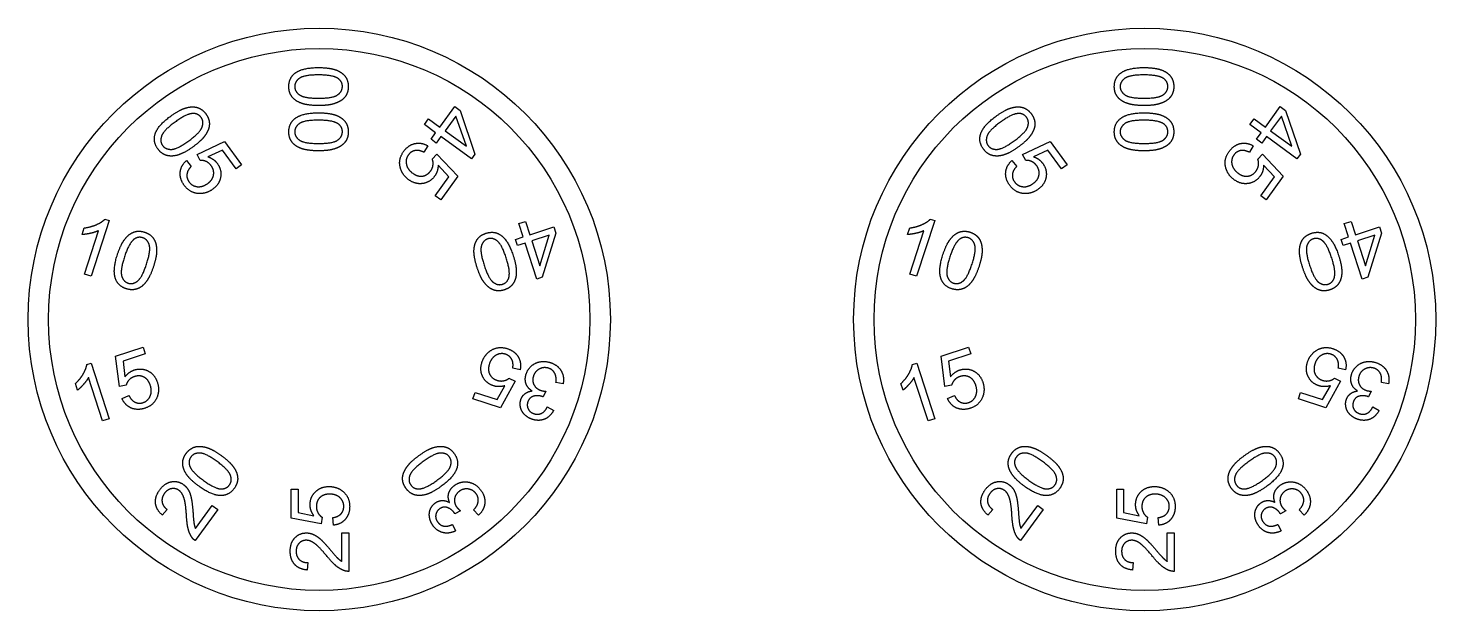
# Model space of a CAD drawing. Header units: millimetres. Extents: x -10 to 40.4, y -40.8 to 10.
# Drawn here: x -10 to 38.36, y -10 to 10 of the extents above; entities that cross this region are included whole.
import ezdxf

# ---------------------------------------------------------------- set-up
doc = ezdxf.new("R2010")
doc.units = ezdxf.units.MM
doc.header["$MEASUREMENT"] = 0

msp = doc.modelspace()

# ---------------------------------------------------------------- linework, layer by layer
for p, q in [((4.142, 6.607), (4.652, 7.309)), ((4.652, 7.309), (4.835, 7.177)), ((32.5, 6.607), (33.01, 7.309)), ((33.01, 7.309), (33.192, 7.177)), ((3.611, 6.69), (3.755, 6.889)), ((3.755, 6.889), (4.142, 6.607)), ((4.693, 6.981), (4.325, 6.475)), ((5.054, 5.945), (4.693, 6.981)), ((4.835, 7.177), (5.347, 5.677)), ((31.968, 6.69), (32.113, 6.889)), ((32.113, 6.889), (32.5, 6.607)), ((33.05, 6.981), (32.682, 6.475)), ((33.412, 5.945), (33.05, 6.981)), ((33.192, 7.177), (33.704, 5.677)), ((3.998, 6.409), (3.611, 6.69)), ((3.839, 6.19), (3.998, 6.409)), ((4.325, 6.475), (5.054, 5.945)), ((32.356, 6.409), (31.968, 6.69)), ((32.197, 6.19), (32.356, 6.409)), ((32.682, 6.475), (33.412, 5.945)), ((-4.197, 5.665), (-3.252, 6.112)), ((-3.327, 5.815), (-3.825, 5.587)), ((-2.858, 5.17), (-3.327, 5.815)), ((-3.252, 6.112), (-2.668, 5.308)), ((3.728, 5.96), (3.594, 5.739)), ((4.021, 6.058), (3.839, 6.19)), ((4.18, 6.276), (4.021, 6.058)), ((5.229, 5.514), (4.18, 6.276)), ((24.16, 5.665), (25.105, 6.112)), ((25.031, 5.815), (24.533, 5.587)), ((25.5, 5.17), (25.031, 5.815)), ((25.105, 6.112), (25.69, 5.308)), ((32.086, 5.96), (31.952, 5.739)), ((32.379, 6.058), (32.197, 6.19)), ((32.538, 6.276), (32.379, 6.058)), ((33.586, 5.514), (32.538, 6.276)), ((-4.564, 5.453), (-4.395, 5.257)), ((-4.086, 5.461), (-4.197, 5.665)), ((3.884, 5.508), (4.044, 5.677)), ((4.044, 5.677), (4.761, 4.917)), ((5.347, 5.677), (5.229, 5.514)), ((23.794, 5.453), (23.963, 5.257)), ((24.271, 5.461), (24.16, 5.665)), ((32.241, 5.508), (32.401, 5.677)), ((32.401, 5.677), (33.118, 4.917)), ((33.704, 5.677), (33.586, 5.514)), ((-2.668, 5.308), (-2.858, 5.17)), ((3.986, 4.25), (4.456, 4.896)), ((4.456, 4.896), (4.084, 5.299)), ((4.761, 4.917), (4.176, 4.112)), ((25.69, 5.308), (25.5, 5.17)), ((32.344, 4.25), (32.813, 4.896)), ((32.813, 4.896), (32.441, 5.299)), ((33.118, 4.917), (32.534, 4.112)), ((4.176, 4.112), (3.986, 4.25)), ((32.534, 4.112), (32.344, 4.25)), ((-7.216, 3.393), (-7.836, 1.483)), ((-7.366, 3.442), (-7.216, 3.393)), ((21.142, 3.393), (20.521, 1.483)), ((20.991, 3.442), (21.142, 3.393)), ((-8.145, 2.917), (-8.072, 3.143)), ((-8.07, 1.559), (-7.586, 3.047)), ((6.853, 3.29), (7.087, 3.366)), ((7.001, 2.835), (6.853, 3.29)), ((7.087, 3.366), (7.235, 2.91)), ((7.235, 2.91), (8.06, 3.179)), ((8.13, 2.964), (7.662, 1.45)), ((8.06, 3.179), (8.13, 2.964)), ((20.212, 2.917), (20.286, 3.143)), ((20.287, 1.559), (20.771, 3.047)), ((35.211, 3.29), (35.444, 3.366)), ((35.359, 2.835), (35.211, 3.29)), ((35.444, 3.366), (35.592, 2.91)), ((35.592, 2.91), (36.418, 3.179)), ((36.487, 2.964), (36.02, 1.45)), ((36.418, 3.179), (36.487, 2.964)), ((6.745, 2.751), (7.001, 2.835)), ((6.814, 2.537), (6.745, 2.751)), ((7.071, 2.62), (6.814, 2.537)), ((7.471, 1.388), (7.071, 2.62)), ((7.9, 2.89), (7.305, 2.696)), ((7.305, 2.696), (7.583, 1.839)), ((7.583, 1.839), (7.9, 2.89)), ((35.102, 2.751), (35.359, 2.835)), ((35.172, 2.537), (35.102, 2.751)), ((35.428, 2.62), (35.172, 2.537)), ((35.829, 1.388), (35.428, 2.62)), ((36.258, 2.89), (35.662, 2.696)), ((35.662, 2.696), (35.941, 1.839)), ((35.941, 1.839), (36.258, 2.89)), ((-7.836, 1.483), (-8.07, 1.559)), ((20.521, 1.483), (20.287, 1.559)), ((7.662, 1.45), (7.471, 1.388)), ((36.02, 1.45), (35.829, 1.388)), ((-6.997, -1.262), (-6.051, -0.955)), ((-6.051, -0.955), (-5.979, -1.178)), ((21.36, -1.262), (22.306, -0.955)), ((22.306, -0.955), (22.379, -1.178)), ((-6.864, -2.299), (-6.997, -1.262)), ((-5.979, -1.178), (-6.738, -1.425)), ((-6.738, -1.425), (-6.674, -1.969)), ((21.493, -2.299), (21.36, -1.262)), ((22.379, -1.178), (21.62, -1.425)), ((21.62, -1.425), (21.683, -1.969)), ((-7.983, -1.545), (-7.832, -1.496)), ((-7.832, -1.496), (-7.212, -3.406)), ((6.899, -1.729), (6.647, -1.67)), ((20.375, -1.545), (20.525, -1.496)), ((20.525, -1.496), (21.146, -3.406)), ((35.256, -1.729), (35.004, -1.67)), ((-8.304, -2.427), (-8.378, -2.202)), ((-7.445, -3.482), (-7.929, -1.994)), ((-6.635, -2.257), (-6.864, -2.299)), ((6.111, -2.75), (6.379, -2.272)), ((6.727, -2.117), (6.225, -3.034)), ((6.517, -2.017), (6.727, -2.117)), ((8.374, -2.213), (8.13, -2.168)), ((20.053, -2.427), (19.98, -2.202)), ((20.912, -3.482), (20.429, -1.994)), ((21.722, -2.257), (21.493, -2.299)), ((34.468, -2.75), (34.737, -2.272)), ((35.084, -2.117), (34.583, -3.034)), ((34.874, -2.017), (35.084, -2.117)), ((36.731, -2.213), (36.488, -2.168)), ((-6.775, -2.714), (-6.537, -2.613)), ((5.279, -2.726), (5.352, -2.503)), ((6.225, -3.034), (5.279, -2.726)), ((5.352, -2.503), (6.111, -2.75)), ((7.784, -2.462), (7.691, -2.658)), ((21.582, -2.714), (21.821, -2.613)), ((33.637, -2.726), (33.709, -2.503)), ((34.583, -3.034), (33.637, -2.726)), ((33.709, -2.503), (34.468, -2.75)), ((36.141, -2.462), (36.049, -2.658)), ((7.833, -3.003), (8.053, -3.12)), ((36.191, -3.003), (36.411, -3.12)), ((-7.212, -3.406), (-7.445, -3.482)), ((21.146, -3.406), (20.912, -3.482)), ((-0.962, -6.823), (-0.962, -5.828)), ((-0.962, -5.828), (-0.727, -5.828)), ((-0.727, -5.828), (-0.727, -6.626)), ((27.396, -6.823), (27.396, -5.828)), ((27.396, -5.828), (27.631, -5.828)), ((27.631, -5.828), (27.631, -6.626)), ((-5.224, -6.522), (-5.393, -6.711)), ((-3.486, -6.519), (-4.263, -7.588)), ((-4.254, -7.174), (-3.677, -6.38)), ((-3.677, -6.38), (-3.486, -6.519)), ((-0.727, -6.626), (-0.189, -6.734)), ((4.85, -6.567), (4.66, -6.671)), ((5.474, -6.712), (5.303, -6.533)), ((23.134, -6.522), (22.965, -6.711)), ((24.871, -6.519), (24.094, -7.588)), ((24.104, -7.174), (24.68, -6.38)), ((24.68, -6.38), (24.871, -6.519)), ((27.631, -6.626), (28.168, -6.734)), ((33.208, -6.567), (33.018, -6.671)), ((33.831, -6.712), (33.661, -6.533)), ((0.066, -7.016), (-0.962, -6.823)), ((0.096, -6.786), (0.066, -7.016)), ((0.487, -7.06), (0.465, -6.802)), ((4.572, -7.033), (4.681, -7.258)), ((28.423, -7.016), (27.396, -6.823)), ((28.453, -6.786), (28.423, -7.016)), ((28.845, -7.06), (28.823, -6.802)), ((32.93, -7.033), (33.039, -7.258)), ((0.775, -7.323), (1.011, -7.323)), ((0.775, -8.304), (0.775, -7.323)), ((1.011, -7.323), (1.011, -8.645)), ((29.133, -7.323), (29.369, -7.323)), ((29.133, -8.304), (29.133, -7.323)), ((29.369, -7.323), (29.369, -8.645)), ((-0.393, -8.346), (-0.419, -8.599)), ((27.965, -8.346), (27.939, -8.599))]:
    msp.add_line(p, q)
for centre, radius in [((0, 0), 10), ((28.357, 0), 10), ((0, 0), 9.299), ((28.357, 0), 9.299)]:
    msp.add_circle(centre, radius)
for points in [[(-1.045, 7.996), (-1.045, 8.285), (-0.838, 8.45)], [(-0.68, 8.28), (-0.843, 8.165), (-0.843, 7.996)], [(-0.838, 8.45), (-0.588, 8.648), (-0.025, 8.648)], [(-0.025, 8.396), (-0.517, 8.396), (-0.68, 8.28)], [(-0.025, 8.648), (0.33, 8.648), (0.546, 8.575)], [(0.651, 8.269), (0.468, 8.396), (-0.025, 8.396)], [(0.546, 8.575), (0.762, 8.502), (0.88, 8.358)], [(0.794, 7.999), (0.794, 8.168), (0.651, 8.269)], [(0.88, 8.358), (0.997, 8.214), (0.997, 7.996)], [(27.312, 7.996), (27.312, 8.285), (27.52, 8.45)], [(27.677, 8.28), (27.514, 8.165), (27.514, 7.996)], [(27.52, 8.45), (27.769, 8.648), (28.333, 8.648)], [(28.333, 8.396), (27.84, 8.396), (27.677, 8.28)], [(28.333, 8.648), (28.687, 8.648), (28.904, 8.575)], [(29.008, 8.269), (28.825, 8.396), (28.333, 8.396)], [(28.904, 8.575), (29.12, 8.502), (29.237, 8.358)], [(29.151, 7.999), (29.151, 8.168), (29.008, 8.269)], [(29.237, 8.358), (29.355, 8.214), (29.355, 7.996)], [(-0.927, 7.632), (-1.045, 7.776), (-1.045, 7.996)], [(-0.843, 7.996), (-0.843, 7.827), (-0.68, 7.711)], [(0.631, 7.711), (0.794, 7.827), (0.794, 7.999)], [(0.997, 7.996), (0.997, 7.835), (0.932, 7.713)], [(27.43, 7.632), (27.312, 7.776), (27.312, 7.996)], [(27.514, 7.996), (27.514, 7.827), (27.678, 7.711)], [(28.989, 7.711), (29.151, 7.827), (29.151, 7.999)], [(29.355, 7.996), (29.355, 7.835), (29.29, 7.713)], [(-5.103, 6.982), (-4.816, 7.19), (-4.598, 7.258)], [(-4.598, 7.258), (-4.381, 7.326), (-4.201, 7.279)], [(-4.201, 7.279), (-4.021, 7.231), (-3.893, 7.055)], [(-0.593, 7.416), (-0.809, 7.488), (-0.927, 7.632)], [(-0.68, 7.711), (-0.516, 7.596), (-0.025, 7.596)], [(-0.025, 7.344), (-0.377, 7.344), (-0.593, 7.416)], [(-0.025, 7.596), (0.469, 7.596), (0.631, 7.711)], [(0.448, 7.389), (0.273, 7.344), (-0.025, 7.344)], [(0.745, 7.513), (0.623, 7.434), (0.448, 7.389)], [(0.932, 7.713), (0.867, 7.592), (0.745, 7.513)], [(23.254, 6.982), (23.541, 7.19), (23.759, 7.258)], [(23.759, 7.258), (23.977, 7.326), (24.156, 7.279)], [(24.156, 7.279), (24.336, 7.231), (24.464, 7.055)], [(27.764, 7.416), (27.548, 7.488), (27.43, 7.632)], [(27.678, 7.711), (27.842, 7.596), (28.333, 7.596)], [(28.333, 7.344), (27.981, 7.344), (27.764, 7.416)], [(28.333, 7.596), (28.827, 7.596), (28.989, 7.711)], [(28.805, 7.389), (28.63, 7.344), (28.333, 7.344)], [(29.103, 7.513), (28.981, 7.434), (28.805, 7.389)], [(29.29, 7.713), (29.225, 7.592), (29.103, 7.513)], [(-5.645, 6.344), (-5.559, 6.651), (-5.103, 6.982)], [(-4.955, 6.778), (-5.353, 6.488), (-5.417, 6.299)], [(-4.334, 7.072), (-4.556, 7.067), (-4.955, 6.778)], [(-4.059, 6.938), (-4.159, 7.074), (-4.334, 7.072)], [(-4.022, 6.61), (-3.958, 6.798), (-4.059, 6.938)], [(-3.893, 7.055), (-3.799, 6.925), (-3.78, 6.788)], [(-3.78, 6.788), (-3.761, 6.652), (-3.813, 6.516)], [(-1.045, 6.442), (-1.045, 6.731), (-0.838, 6.896)], [(-0.838, 6.896), (-0.588, 7.094), (-0.025, 7.094)], [(-0.025, 6.842), (-0.517, 6.842), (-0.68, 6.726)], [(-0.025, 7.094), (0.33, 7.094), (0.546, 7.021)], [(0.651, 6.715), (0.468, 6.842), (-0.025, 6.842)], [(0.546, 7.021), (0.762, 6.948), (0.88, 6.804)], [(0.88, 6.804), (0.997, 6.66), (0.997, 6.442)], [(22.713, 6.344), (22.798, 6.651), (23.254, 6.982)], [(23.403, 6.778), (23.004, 6.488), (22.94, 6.299)], [(24.024, 7.072), (23.801, 7.067), (23.403, 6.778)], [(24.298, 6.938), (24.199, 7.074), (24.024, 7.072)], [(24.336, 6.61), (24.399, 6.798), (24.298, 6.938)], [(24.464, 7.055), (24.559, 6.925), (24.578, 6.788)], [(24.578, 6.788), (24.597, 6.652), (24.545, 6.516)], [(27.312, 6.442), (27.312, 6.731), (27.52, 6.896)], [(27.52, 6.896), (27.769, 7.094), (28.333, 7.094)], [(28.333, 6.842), (27.84, 6.842), (27.677, 6.726)], [(28.333, 7.094), (28.687, 7.094), (28.904, 7.021)], [(29.008, 6.715), (28.825, 6.842), (28.333, 6.842)], [(28.904, 7.021), (29.12, 6.948), (29.237, 6.804)], [(29.237, 6.804), (29.355, 6.66), (29.355, 6.442)], [(-5.545, 5.854), (-5.715, 6.088), (-5.645, 6.344)], [(-5.417, 6.299), (-5.481, 6.11), (-5.382, 5.973)], [(-4.485, 6.131), (-4.085, 6.421), (-4.022, 6.61)], [(-3.813, 6.516), (-3.865, 6.38), (-3.981, 6.241)], [(-0.927, 6.078), (-1.045, 6.222), (-1.045, 6.442)], [(-0.68, 6.726), (-0.843, 6.611), (-0.843, 6.442)], [(-0.843, 6.442), (-0.843, 6.273), (-0.68, 6.157)], [(0.631, 6.157), (0.794, 6.273), (0.794, 6.445)], [(0.794, 6.445), (0.794, 6.614), (0.651, 6.715)], [(0.997, 6.442), (0.997, 6.281), (0.932, 6.159)], [(22.812, 5.854), (22.642, 6.088), (22.713, 6.344)], [(22.94, 6.299), (22.876, 6.11), (22.975, 5.973)], [(23.873, 6.131), (24.272, 6.421), (24.336, 6.61)], [(24.545, 6.516), (24.492, 6.38), (24.377, 6.241)], [(27.43, 6.078), (27.312, 6.222), (27.312, 6.442)], [(27.677, 6.726), (27.514, 6.611), (27.514, 6.442)], [(27.514, 6.442), (27.514, 6.273), (27.678, 6.157)], [(28.989, 6.157), (29.151, 6.273), (29.151, 6.445)], [(29.151, 6.445), (29.151, 6.614), (29.008, 6.715)], [(29.355, 6.442), (29.355, 6.281), (29.29, 6.159)], [(-5.236, 5.63), (-5.416, 5.677), (-5.545, 5.854)], [(-5.382, 5.973), (-5.283, 5.836), (-5.082, 5.839)], [(-5.082, 5.839), (-4.882, 5.842), (-4.485, 6.131)], [(-4.337, 5.927), (-4.621, 5.72), (-4.839, 5.651)], [(-3.981, 6.241), (-4.096, 6.101), (-4.337, 5.927)], [(-0.593, 5.862), (-0.809, 5.934), (-0.927, 6.078)], [(-0.68, 6.157), (-0.516, 6.042), (-0.025, 6.042)], [(-0.025, 5.79), (-0.377, 5.79), (-0.593, 5.862)], [(-0.025, 6.042), (0.469, 6.042), (0.631, 6.157)], [(0.448, 5.835), (0.273, 5.79), (-0.025, 5.79)], [(0.745, 5.959), (0.623, 5.88), (0.448, 5.835)], [(0.932, 6.159), (0.867, 6.038), (0.745, 5.959)], [(2.899, 5.769), (3.06, 5.989), (3.285, 6.039)], [(3.285, 6.039), (3.51, 6.089), (3.728, 5.96)], [(3.594, 5.739), (3.425, 5.827), (3.287, 5.798)], [(23.121, 5.63), (22.941, 5.677), (22.812, 5.854)], [(22.975, 5.973), (23.075, 5.836), (23.275, 5.839)], [(23.275, 5.839), (23.475, 5.842), (23.873, 6.131)], [(24.021, 5.927), (23.736, 5.72), (23.519, 5.651)], [(24.377, 6.241), (24.262, 6.101), (24.021, 5.927)], [(27.764, 5.862), (27.548, 5.934), (27.43, 6.078)], [(27.678, 6.157), (27.842, 6.042), (28.333, 6.042)], [(28.333, 5.79), (27.981, 5.79), (27.764, 5.862)], [(28.333, 6.042), (28.827, 6.042), (28.989, 6.157)], [(28.805, 5.835), (28.63, 5.79), (28.333, 5.79)], [(29.103, 5.959), (28.981, 5.88), (28.805, 5.835)], [(29.29, 6.159), (29.225, 6.038), (29.103, 5.959)], [(31.257, 5.769), (31.417, 5.989), (31.642, 6.039)], [(31.642, 6.039), (31.867, 6.089), (32.086, 5.96)], [(31.952, 5.739), (31.783, 5.827), (31.645, 5.798)], [(-4.839, 5.651), (-5.056, 5.583), (-5.236, 5.63)], [(-4.776, 5.055), (-4.754, 5.285), (-4.564, 5.453)], [(-3.885, 5.422), (-3.984, 5.467), (-4.086, 5.461)], [(-3.715, 5.28), (-3.785, 5.376), (-3.885, 5.422)], [(-3.825, 5.587), (-3.617, 5.515), (-3.501, 5.355)], [(-3.501, 5.355), (-3.347, 5.143), (-3.388, 4.891)], [(2.787, 5.201), (2.703, 5.499), (2.899, 5.769)], [(3.062, 5.65), (2.958, 5.506), (2.994, 5.328)], [(2.994, 5.328), (3.03, 5.151), (3.209, 5.021)], [(3.287, 5.798), (3.149, 5.769), (3.062, 5.65)], [(3.909, 5.305), (3.921, 5.414), (3.884, 5.508)], [(23.519, 5.651), (23.301, 5.583), (23.121, 5.63)], [(23.582, 5.055), (23.604, 5.285), (23.794, 5.453)], [(24.473, 5.422), (24.373, 5.467), (24.271, 5.461)], [(24.642, 5.28), (24.573, 5.376), (24.473, 5.422)], [(24.533, 5.587), (24.74, 5.515), (24.856, 5.355)], [(24.856, 5.355), (25.01, 5.143), (24.969, 4.891)], [(31.144, 5.201), (31.061, 5.499), (31.257, 5.769)], [(31.42, 5.65), (31.316, 5.506), (31.352, 5.328)], [(31.352, 5.328), (31.388, 5.151), (31.566, 5.021)], [(31.645, 5.798), (31.507, 5.769), (31.42, 5.65)], [(32.266, 5.305), (32.279, 5.414), (32.241, 5.508)], [(-4.638, 4.605), (-4.798, 4.826), (-4.776, 5.055)], [(-4.546, 4.983), (-4.561, 4.843), (-4.474, 4.724)], [(-4.395, 5.257), (-4.53, 5.123), (-4.546, 4.983)], [(-3.831, 4.669), (-3.661, 4.792), (-3.632, 4.959)], [(-3.632, 4.959), (-3.603, 5.126), (-3.715, 5.28)], [(-3.388, 4.891), (-3.429, 4.638), (-3.66, 4.471)], [(3.074, 4.797), (2.854, 4.957), (2.787, 5.201)], [(3.209, 5.021), (3.379, 4.897), (3.547, 4.921)], [(3.547, 4.921), (3.714, 4.945), (3.826, 5.1)], [(3.963, 4.919), (3.809, 4.708), (3.557, 4.668)], [(3.826, 5.1), (3.896, 5.196), (3.909, 5.305)], [(4.084, 5.299), (4.08, 5.079), (3.963, 4.919)], [(23.72, 4.605), (23.559, 4.826), (23.582, 5.055)], [(23.812, 4.983), (23.797, 4.843), (23.883, 4.724)], [(23.963, 5.257), (23.827, 5.123), (23.812, 4.983)], [(24.527, 4.669), (24.697, 4.792), (24.726, 4.959)], [(24.726, 4.959), (24.755, 5.126), (24.642, 5.28)], [(24.969, 4.891), (24.928, 4.638), (24.698, 4.471)], [(31.431, 4.797), (31.211, 4.957), (31.144, 5.201)], [(31.566, 5.021), (31.736, 4.897), (31.904, 4.921)], [(31.904, 4.921), (32.072, 4.945), (32.184, 5.1)], [(32.321, 4.919), (32.167, 4.708), (31.914, 4.668)], [(32.184, 5.1), (32.254, 5.196), (32.266, 5.305)], [(32.441, 5.299), (32.437, 5.079), (32.321, 4.919)], [(-4.132, 4.323), (-4.442, 4.336), (-4.638, 4.605)], [(-4.474, 4.724), (-4.37, 4.58), (-4.19, 4.559)], [(-4.19, 4.559), (-4.009, 4.539), (-3.831, 4.669)], [(-3.66, 4.471), (-3.879, 4.311), (-4.132, 4.323)], [(3.557, 4.668), (3.304, 4.629), (3.074, 4.797)], [(24.225, 4.323), (23.915, 4.336), (23.72, 4.605)], [(23.883, 4.724), (23.987, 4.58), (24.168, 4.559)], [(24.168, 4.559), (24.348, 4.539), (24.527, 4.669)], [(24.698, 4.471), (24.478, 4.311), (24.225, 4.323)], [(31.914, 4.668), (31.662, 4.629), (31.431, 4.797)], [(-7.657, 3.255), (-7.467, 3.338), (-7.366, 3.442)], [(20.701, 3.255), (20.89, 3.338), (20.991, 3.442)], [(-7.86, 2.958), (-8.023, 2.922), (-8.145, 2.917)], [(-8.072, 3.143), (-7.846, 3.172), (-7.657, 3.255)], [(-7.586, 3.047), (-7.697, 2.994), (-7.86, 2.958)], [(-6.688, 2.747), (-6.551, 2.93), (-6.378, 2.997)], [(-6.378, 2.997), (-6.205, 3.065), (-5.998, 2.997)], [(-5.998, 2.997), (-5.844, 2.947), (-5.749, 2.848)], [(5.418, 2.735), (5.518, 2.892), (5.727, 2.96)], [(5.727, 2.96), (6.002, 3.049), (6.223, 2.903)], [(6.223, 2.903), (6.488, 2.727), (6.663, 2.191)], [(20.498, 2.958), (20.334, 2.922), (20.212, 2.917)], [(20.286, 3.143), (20.512, 3.172), (20.701, 3.255)], [(20.771, 3.047), (20.661, 2.994), (20.498, 2.958)], [(21.67, 2.747), (21.806, 2.93), (21.979, 2.997)], [(21.979, 2.997), (22.152, 3.065), (22.36, 2.997)], [(22.36, 2.997), (22.513, 2.947), (22.608, 2.848)], [(33.775, 2.735), (33.876, 2.892), (34.085, 2.96)], [(34.085, 2.96), (34.36, 3.049), (34.581, 2.903)], [(34.581, 2.903), (34.846, 2.727), (35.02, 2.191)], [(-6.934, 2.227), (-6.824, 2.564), (-6.688, 2.747)], [(-6.364, 2.752), (-6.541, 2.617), (-6.693, 2.149)], [(-6.063, 2.805), (-6.224, 2.857), (-6.364, 2.752)], [(-5.84, 2.561), (-5.899, 2.751), (-6.063, 2.805)], [(-5.933, 1.902), (-5.781, 2.371), (-5.84, 2.561)], [(-5.749, 2.848), (-5.654, 2.749), (-5.616, 2.608)], [(-5.616, 2.608), (-5.578, 2.468), (-5.59, 2.287)], [(5.315, 2.351), (5.317, 2.579), (5.418, 2.735)], [(5.57, 2.524), (5.51, 2.333), (5.662, 1.866)], [(5.789, 2.768), (5.629, 2.716), (5.57, 2.524)], [(6.11, 2.701), (5.95, 2.82), (5.789, 2.768)], [(6.423, 2.113), (6.27, 2.581), (6.11, 2.701)], [(21.424, 2.227), (21.534, 2.564), (21.67, 2.747)], [(21.993, 2.752), (21.816, 2.617), (21.664, 2.149)], [(22.294, 2.805), (22.134, 2.857), (21.993, 2.752)], [(22.517, 2.561), (22.458, 2.751), (22.294, 2.805)], [(22.424, 1.902), (22.577, 2.371), (22.517, 2.561)], [(22.608, 2.848), (22.704, 2.749), (22.741, 2.608)], [(22.741, 2.608), (22.779, 2.468), (22.768, 2.287)], [(33.673, 2.351), (33.675, 2.579), (33.775, 2.735)], [(33.927, 2.524), (33.868, 2.333), (34.02, 1.866)], [(34.147, 2.768), (33.986, 2.716), (33.927, 2.524)], [(34.468, 2.701), (34.308, 2.82), (34.147, 2.768)], [(34.78, 2.113), (34.628, 2.581), (34.468, 2.701)], [(-6.997, 1.392), (-7.108, 1.691), (-6.934, 2.227)], [(-6.693, 2.149), (-6.846, 1.68), (-6.786, 1.49)], [(-5.59, 2.287), (-5.601, 2.107), (-5.693, 1.824)], [(5.422, 1.788), (5.313, 2.123), (5.315, 2.351)], [(6.511, 1.431), (6.575, 1.644), (6.423, 2.113)], [(6.663, 2.191), (6.772, 1.854), (6.77, 1.625)], [(21.361, 1.392), (21.25, 1.691), (21.424, 2.227)], [(21.664, 2.149), (21.512, 1.68), (21.571, 1.49)], [(22.768, 2.287), (22.756, 2.107), (22.664, 1.824)], [(33.78, 1.788), (33.671, 2.123), (33.673, 2.351)], [(34.868, 1.431), (34.932, 1.644), (34.78, 2.113)], [(35.02, 2.191), (35.13, 1.854), (35.127, 1.625)], [(-6.786, 1.49), (-6.727, 1.299), (-6.566, 1.247)], [(-6.245, 1.315), (-6.085, 1.435), (-5.933, 1.902)], [(-5.693, 1.824), (-5.802, 1.489), (-5.937, 1.306)], [(5.611, 1.352), (5.514, 1.505), (5.422, 1.788)], [(5.662, 1.866), (5.815, 1.396), (5.975, 1.277)], [(6.77, 1.625), (6.767, 1.397), (6.666, 1.241)], [(21.571, 1.49), (21.63, 1.299), (21.791, 1.247)], [(22.112, 1.315), (22.273, 1.435), (22.424, 1.902)], [(22.664, 1.824), (22.556, 1.489), (22.42, 1.306)], [(33.969, 1.352), (33.872, 1.505), (33.78, 1.788)], [(34.02, 1.866), (34.172, 1.396), (34.332, 1.277)], [(35.127, 1.625), (35.124, 1.397), (35.024, 1.241)], [(-6.629, 1.055), (-6.904, 1.144), (-6.997, 1.392)], [(-6.246, 1.055), (-6.42, 0.987), (-6.629, 1.055)], [(-6.566, 1.247), (-6.405, 1.195), (-6.245, 1.315)], [(-5.937, 1.306), (-6.073, 1.122), (-6.246, 1.055)], [(5.821, 1.108), (5.708, 1.199), (5.611, 1.352)], [(6.07, 0.992), (5.934, 1.016), (5.821, 1.108)], [(5.975, 1.277), (6.134, 1.159), (6.298, 1.212)], [(6.358, 1.018), (6.205, 0.968), (6.07, 0.992)], [(6.298, 1.212), (6.459, 1.264), (6.511, 1.431)], [(6.666, 1.241), (6.566, 1.085), (6.358, 1.018)], [(21.729, 1.055), (21.454, 1.144), (21.361, 1.392)], [(22.111, 1.055), (21.938, 0.987), (21.729, 1.055)], [(21.791, 1.247), (21.952, 1.195), (22.112, 1.315)], [(22.42, 1.306), (22.284, 1.122), (22.111, 1.055)], [(34.179, 1.108), (34.066, 1.199), (33.969, 1.352)], [(34.427, 0.992), (34.292, 1.016), (34.179, 1.108)], [(34.332, 1.277), (34.492, 1.159), (34.655, 1.212)], [(34.716, 1.018), (34.563, 0.968), (34.427, 0.992)], [(34.655, 1.212), (34.816, 1.264), (34.868, 1.431)], [(35.024, 1.241), (34.923, 1.085), (34.716, 1.018)], [(5.885, -1.069), (6.143, -0.897), (6.46, -1)], [(34.243, -1.069), (34.501, -0.897), (34.817, -1)], [(5.59, -1.466), (5.674, -1.208), (5.885, -1.069)], [(6.071, -1.226), (5.913, -1.316), (5.844, -1.526)], [(6.398, -1.192), (6.229, -1.137), (6.071, -1.226)], [(6.608, -1.36), (6.538, -1.238), (6.398, -1.192)], [(6.46, -1), (6.719, -1.084), (6.836, -1.283)], [(6.647, -1.67), (6.678, -1.482), (6.608, -1.36)], [(6.836, -1.283), (6.953, -1.482), (6.899, -1.729)], [(7.428, -1.504), (7.666, -1.39), (7.943, -1.481)], [(33.947, -1.466), (34.031, -1.208), (34.243, -1.069)], [(34.428, -1.226), (34.27, -1.316), (34.202, -1.526)], [(34.755, -1.192), (34.586, -1.137), (34.428, -1.226)], [(34.965, -1.36), (34.895, -1.238), (34.755, -1.192)], [(34.817, -1), (35.077, -1.084), (35.194, -1.283)], [(35.004, -1.67), (35.035, -1.482), (34.965, -1.36)], [(35.194, -1.283), (35.311, -1.482), (35.256, -1.729)], [(35.785, -1.504), (36.023, -1.39), (36.301, -1.481)], [(-8.378, -2.202), (-8.212, -2.046), (-8.108, -1.867)], [(-8.108, -1.867), (-8.004, -1.688), (-7.983, -1.545)], [(-6.674, -1.969), (-6.542, -1.794), (-6.354, -1.733)], [(-6.354, -1.733), (-6.105, -1.652), (-5.877, -1.769)], [(-5.877, -1.769), (-5.65, -1.886), (-5.562, -2.157)], [(5.617, -1.965), (5.502, -1.737), (5.59, -1.466)], [(5.844, -1.526), (5.78, -1.726), (5.854, -1.878)], [(5.854, -1.878), (5.929, -2.029), (6.111, -2.089)], [(7.103, -2.205), (7.049, -2.052), (7.109, -1.868)], [(7.109, -1.868), (7.19, -1.619), (7.428, -1.504)], [(7.564, -1.697), (7.413, -1.774), (7.358, -1.943)], [(7.879, -1.673), (7.715, -1.62), (7.564, -1.697)], [(8.086, -1.838), (8.018, -1.719), (7.879, -1.673)], [(7.943, -1.481), (8.194, -1.562), (8.311, -1.765)], [(8.13, -2.168), (8.155, -1.957), (8.086, -1.838)], [(8.311, -1.765), (8.428, -1.968), (8.374, -2.213)], [(19.98, -2.202), (20.146, -2.046), (20.25, -1.867)], [(20.25, -1.867), (20.354, -1.688), (20.375, -1.545)], [(21.683, -1.969), (21.816, -1.794), (22.004, -1.733)], [(22.004, -1.733), (22.253, -1.652), (22.48, -1.769)], [(22.48, -1.769), (22.708, -1.886), (22.796, -2.157)], [(33.974, -1.965), (33.859, -1.737), (33.947, -1.466)], [(34.202, -1.526), (34.137, -1.726), (34.212, -1.878)], [(34.212, -1.878), (34.286, -2.029), (34.468, -2.089)], [(35.46, -2.205), (35.407, -2.052), (35.466, -1.868)], [(35.466, -1.868), (35.547, -1.619), (35.785, -1.504)], [(35.921, -1.697), (35.771, -1.774), (35.716, -1.943)], [(36.237, -1.673), (36.072, -1.62), (35.921, -1.697)], [(36.444, -1.838), (36.376, -1.719), (36.237, -1.673)], [(36.301, -1.481), (36.551, -1.562), (36.668, -1.765)], [(36.488, -2.168), (36.512, -1.957), (36.444, -1.838)], [(36.668, -1.765), (36.785, -1.968), (36.731, -2.213)], [(-8.098, -2.227), (-8.208, -2.352), (-8.304, -2.427)], [(-7.929, -1.994), (-7.987, -2.102), (-8.098, -2.227)], [(-6.536, -2.077), (-6.61, -2.158), (-6.635, -2.257)], [(-6.349, -1.96), (-6.462, -1.997), (-6.536, -2.077)], [(-6.018, -1.98), (-6.167, -1.901), (-6.349, -1.96)], [(-5.803, -2.259), (-5.868, -2.059), (-6.018, -1.98)], [(-5.81, -2.634), (-5.735, -2.469), (-5.803, -2.259)], [(-5.562, -2.157), (-5.478, -2.416), (-5.567, -2.653)], [(5.981, -2.275), (5.732, -2.194), (5.617, -1.965)], [(6.379, -2.272), (6.169, -2.336), (5.981, -2.275)], [(6.111, -2.089), (6.223, -2.125), (6.331, -2.103)], [(6.331, -2.103), (6.438, -2.082), (6.517, -2.017)], [(7.312, -2.452), (7.156, -2.358), (7.103, -2.205)], [(7.358, -1.943), (7.306, -2.104), (7.377, -2.243)], [(7.377, -2.243), (7.449, -2.381), (7.611, -2.434)], [(20.26, -2.227), (20.149, -2.352), (20.053, -2.427)], [(20.429, -1.994), (20.371, -2.102), (20.26, -2.227)], [(21.821, -2.077), (21.747, -2.158), (21.722, -2.257)], [(22.009, -1.96), (21.896, -1.997), (21.821, -2.077)], [(22.34, -1.98), (22.19, -1.901), (22.009, -1.96)], [(22.555, -2.259), (22.49, -2.059), (22.34, -1.98)], [(22.547, -2.634), (22.623, -2.469), (22.555, -2.259)], [(22.796, -2.157), (22.88, -2.416), (22.79, -2.653)], [(34.339, -2.275), (34.09, -2.194), (33.974, -1.965)], [(34.737, -2.272), (34.527, -2.336), (34.339, -2.275)], [(34.468, -2.089), (34.581, -2.125), (34.688, -2.103)], [(34.688, -2.103), (34.796, -2.082), (34.874, -2.017)], [(35.67, -2.452), (35.514, -2.358), (35.46, -2.205)], [(35.716, -1.943), (35.664, -2.104), (35.735, -2.243)], [(35.735, -2.243), (35.806, -2.381), (35.968, -2.434)], [(-6.463, -3.038), (-6.674, -2.946), (-6.775, -2.714)], [(-6.537, -2.613), (-6.451, -2.784), (-6.323, -2.841)], [(-6.323, -2.841), (-6.194, -2.899), (-6.054, -2.854)], [(-6.054, -2.854), (-5.885, -2.799), (-5.81, -2.634)], [(-5.567, -2.653), (-5.675, -2.943), (-5.992, -3.046)], [(6.915, -3.02), (6.883, -2.882), (6.925, -2.752)], [(6.925, -2.752), (6.965, -2.629), (7.064, -2.549)], [(7.064, -2.549), (7.163, -2.469), (7.312, -2.452)], [(7.163, -2.835), (7.122, -2.964), (7.181, -3.076)], [(7.361, -2.634), (7.216, -2.673), (7.163, -2.835)], [(7.655, -2.643), (7.505, -2.595), (7.361, -2.634)], [(7.611, -2.434), (7.677, -2.455), (7.784, -2.462)], [(7.691, -2.658), (7.669, -2.648), (7.655, -2.643)], [(21.895, -3.038), (21.684, -2.946), (21.582, -2.714)], [(21.821, -2.613), (21.906, -2.784), (22.035, -2.841)], [(22.035, -2.841), (22.163, -2.899), (22.303, -2.854)], [(22.303, -2.854), (22.472, -2.799), (22.547, -2.634)], [(22.79, -2.653), (22.682, -2.943), (22.366, -3.046)], [(35.272, -3.02), (35.24, -2.882), (35.282, -2.752)], [(35.282, -2.752), (35.322, -2.629), (35.422, -2.549)], [(35.422, -2.549), (35.521, -2.469), (35.67, -2.452)], [(35.521, -2.835), (35.479, -2.964), (35.539, -3.076)], [(35.718, -2.634), (35.573, -2.673), (35.521, -2.835)], [(36.012, -2.643), (35.863, -2.595), (35.718, -2.634)], [(35.968, -2.434), (36.034, -2.455), (36.141, -2.462)], [(36.049, -2.658), (36.026, -2.648), (36.012, -2.643)], [(-5.992, -3.046), (-6.251, -3.13), (-6.463, -3.038)], [(7.056, -3.267), (6.947, -3.158), (6.915, -3.02)], [(7.321, -3.427), (7.165, -3.377), (7.056, -3.267)], [(7.181, -3.076), (7.241, -3.189), (7.378, -3.233)], [(7.378, -3.233), (7.514, -3.278), (7.633, -3.222)], [(7.633, -3.222), (7.752, -3.165), (7.833, -3.003)], [(8.053, -3.12), (7.934, -3.341), (7.74, -3.421)], [(22.366, -3.046), (22.106, -3.13), (21.895, -3.038)], [(35.413, -3.267), (35.304, -3.158), (35.272, -3.02)], [(35.678, -3.427), (35.523, -3.377), (35.413, -3.267)], [(35.539, -3.076), (35.598, -3.189), (35.736, -3.233)], [(35.736, -3.233), (35.872, -3.278), (35.991, -3.222)], [(35.991, -3.222), (36.109, -3.165), (36.191, -3.003)], [(36.411, -3.12), (36.292, -3.341), (36.098, -3.421)], [(7.74, -3.421), (7.547, -3.5), (7.321, -3.427)], [(36.098, -3.421), (35.904, -3.5), (35.678, -3.427)], [(-4.691, -4.96), (-4.701, -4.775), (-4.573, -4.598)], [(-4.573, -4.598), (-4.478, -4.468), (-4.355, -4.408)], [(-4.41, -4.72), (-4.51, -4.856), (-4.453, -5.022)], [(-4.11, -4.583), (-4.309, -4.581), (-4.41, -4.72)], [(-4.355, -4.408), (-4.231, -4.347), (-4.086, -4.355)], [(-3.511, -4.875), (-3.911, -4.585), (-4.11, -4.583)], [(-4.086, -4.355), (-3.94, -4.363), (-3.772, -4.43)], [(-3.772, -4.43), (-3.604, -4.496), (-3.363, -4.671)], [(-3.363, -4.671), (-3.078, -4.878), (-2.946, -5.063)], [(3.068, -4.985), (3.183, -4.845), (3.424, -4.671)], [(3.424, -4.671), (3.709, -4.464), (3.926, -4.395)], [(4.17, -4.583), (3.97, -4.586), (3.572, -4.875)], [(3.926, -4.395), (4.144, -4.326), (4.324, -4.374)], [(4.47, -4.717), (4.37, -4.58), (4.17, -4.583)], [(4.324, -4.374), (4.504, -4.421), (4.633, -4.598)], [(4.505, -5.043), (4.569, -4.854), (4.47, -4.717)], [(4.633, -4.598), (4.803, -4.832), (4.732, -5.088)], [(23.666, -4.96), (23.656, -4.775), (23.784, -4.598)], [(23.784, -4.598), (23.879, -4.468), (24.003, -4.408)], [(23.947, -4.72), (23.848, -4.856), (23.904, -5.022)], [(24.247, -4.583), (24.048, -4.581), (23.947, -4.72)], [(24.003, -4.408), (24.127, -4.347), (24.272, -4.355)], [(24.846, -4.875), (24.447, -4.585), (24.247, -4.583)], [(24.272, -4.355), (24.417, -4.363), (24.585, -4.43)], [(24.585, -4.43), (24.754, -4.496), (24.994, -4.671)], [(24.994, -4.671), (25.279, -4.878), (25.412, -5.063)], [(31.425, -4.985), (31.541, -4.845), (31.781, -4.671)], [(31.781, -4.671), (32.066, -4.464), (32.284, -4.395)], [(32.527, -4.583), (32.327, -4.586), (31.93, -4.875)], [(32.284, -4.395), (32.501, -4.326), (32.681, -4.374)], [(32.827, -4.717), (32.728, -4.58), (32.527, -4.583)], [(32.681, -4.374), (32.861, -4.421), (32.99, -4.598)], [(32.862, -5.043), (32.926, -4.854), (32.827, -4.717)], [(32.99, -4.598), (33.16, -4.832), (33.09, -5.088)], [(-4.549, -5.331), (-4.681, -5.145), (-4.691, -4.96)], [(-4.453, -5.022), (-4.38, -5.232), (-3.981, -5.522)], [(-3.049, -5.353), (-3.114, -5.164), (-3.511, -4.875)], [(-2.946, -5.063), (-2.813, -5.249), (-2.803, -5.435)], [(2.867, -5.532), (2.848, -5.396), (2.9, -5.26)], [(2.9, -5.26), (2.953, -5.124), (3.068, -4.985)], [(3.572, -4.875), (3.173, -5.165), (3.109, -5.354)], [(4.042, -5.522), (4.441, -5.232), (4.505, -5.043)], [(4.732, -5.088), (4.646, -5.395), (4.191, -5.726)], [(23.809, -5.331), (23.677, -5.145), (23.666, -4.96)], [(23.904, -5.022), (23.978, -5.232), (24.376, -5.522)], [(25.308, -5.353), (25.243, -5.164), (24.846, -4.875)], [(25.412, -5.063), (25.544, -5.249), (25.555, -5.435)], [(31.225, -5.532), (31.206, -5.396), (31.258, -5.26)], [(31.258, -5.26), (31.31, -5.124), (31.425, -4.985)], [(31.93, -4.875), (31.53, -5.165), (31.467, -5.354)], [(32.4, -5.522), (32.798, -5.232), (32.862, -5.043)], [(33.09, -5.088), (33.004, -5.395), (32.548, -5.726)], [(-5.479, -5.845), (-5.31, -5.612), (-5.082, -5.57)], [(-5.082, -5.57), (-4.854, -5.528), (-4.664, -5.667)], [(-4.816, -5.868), (-4.934, -5.782), (-5.077, -5.808)], [(-4.664, -5.667), (-4.566, -5.738), (-4.501, -5.846)], [(-4.13, -5.726), (-4.417, -5.518), (-4.549, -5.331)], [(-3.356, -6.044), (-3.674, -6.057), (-4.13, -5.726)], [(-3.981, -5.522), (-3.583, -5.811), (-3.383, -5.814)], [(-3.383, -5.814), (-3.184, -5.817), (-3.084, -5.68)], [(-2.921, -5.798), (-3.091, -6.032), (-3.356, -6.044)], [(-3.084, -5.68), (-2.985, -5.543), (-3.049, -5.353)], [(-2.803, -5.435), (-2.792, -5.621), (-2.921, -5.798)], [(-0.133, -5.914), (0.048, -5.734), (0.333, -5.734)], [(0.333, -5.734), (0.605, -5.734), (0.802, -5.892)], [(2.981, -5.799), (2.886, -5.669), (2.867, -5.532)], [(3.288, -6.023), (3.109, -5.975), (2.981, -5.799)], [(3.109, -5.354), (3.046, -5.542), (3.147, -5.681)], [(3.147, -5.681), (3.246, -5.818), (3.421, -5.816)], [(3.421, -5.816), (3.644, -5.811), (4.042, -5.522)], [(4.191, -5.726), (3.904, -5.934), (3.686, -6.002)], [(4.45, -5.959), (4.497, -5.804), (4.653, -5.69)], [(4.653, -5.69), (4.865, -5.536), (5.125, -5.583)], [(5.125, -5.583), (5.385, -5.631), (5.556, -5.867)], [(22.878, -5.845), (23.047, -5.612), (23.275, -5.57)], [(23.275, -5.57), (23.503, -5.528), (23.694, -5.667)], [(23.541, -5.868), (23.423, -5.782), (23.281, -5.808)], [(23.694, -5.667), (23.791, -5.738), (23.856, -5.846)], [(24.228, -5.726), (23.941, -5.518), (23.809, -5.331)], [(25.002, -6.044), (24.684, -6.057), (24.228, -5.726)], [(24.376, -5.522), (24.775, -5.811), (24.974, -5.814)], [(24.974, -5.814), (25.174, -5.817), (25.273, -5.68)], [(25.437, -5.798), (25.267, -6.032), (25.002, -6.044)], [(25.273, -5.68), (25.373, -5.543), (25.308, -5.353)], [(25.555, -5.435), (25.566, -5.621), (25.437, -5.798)], [(28.224, -5.914), (28.405, -5.734), (28.691, -5.734)], [(28.691, -5.734), (28.962, -5.734), (29.16, -5.892)], [(31.338, -5.799), (31.243, -5.669), (31.225, -5.532)], [(31.646, -6.023), (31.466, -5.975), (31.338, -5.799)], [(31.467, -5.354), (31.403, -5.542), (31.504, -5.681)], [(31.504, -5.681), (31.604, -5.818), (31.779, -5.816)], [(31.779, -5.816), (32.001, -5.811), (32.4, -5.522)], [(32.548, -5.726), (32.261, -5.934), (32.043, -6.002)], [(32.808, -5.959), (32.854, -5.804), (33.011, -5.69)], [(33.011, -5.69), (33.223, -5.536), (33.482, -5.583)], [(33.482, -5.583), (33.742, -5.631), (33.914, -5.867)], [(-5.626, -6.3), (-5.647, -6.076), (-5.479, -5.845)], [(-5.318, -5.969), (-5.422, -6.113), (-5.399, -6.261)], [(-5.399, -6.261), (-5.375, -6.41), (-5.224, -6.522)], [(-5.077, -5.808), (-5.219, -5.833), (-5.318, -5.969)], [(-4.645, -6.134), (-4.704, -5.95), (-4.816, -5.868)], [(-4.561, -6.74), (-4.586, -6.319), (-4.645, -6.134)], [(-4.501, -5.846), (-4.436, -5.953), (-4.4, -6.121)], [(-4.4, -6.121), (-4.363, -6.289), (-4.337, -6.634)], [(-0.315, -6.356), (-0.315, -6.094), (-0.133, -5.914)], [(0.023, -6.112), (-0.098, -6.23), (-0.098, -6.421)], [(0.355, -5.994), (0.145, -5.994), (0.023, -6.112)], [(0.71, -6.117), (0.576, -5.994), (0.355, -5.994)], [(0.843, -6.417), (0.843, -6.24), (0.71, -6.117)], [(0.802, -5.892), (1.045, -6.084), (1.045, -6.417)], [(3.686, -6.002), (3.468, -6.07), (3.288, -6.023)], [(3.985, -6.297), (4.09, -6.221), (4.217, -6.214)], [(4.217, -6.214), (4.344, -6.208), (4.475, -6.282)], [(4.475, -6.282), (4.404, -6.114), (4.45, -5.959)], [(4.65, -6.151), (4.626, -6.305), (4.727, -6.443)], [(4.811, -5.897), (4.674, -5.997), (4.65, -6.151)], [(5.122, -5.819), (4.954, -5.793), (4.811, -5.897)], [(5.391, -5.985), (5.289, -5.845), (5.122, -5.819)], [(5.303, -6.533), (5.447, -6.376), (5.462, -6.24)], [(5.462, -6.24), (5.477, -6.103), (5.391, -5.985)], [(5.556, -5.867), (5.711, -6.08), (5.686, -6.313)], [(22.731, -6.3), (22.711, -6.076), (22.878, -5.845)], [(23.04, -5.969), (22.935, -6.113), (22.959, -6.261)], [(22.959, -6.261), (22.982, -6.41), (23.134, -6.522)], [(23.281, -5.808), (23.138, -5.833), (23.04, -5.969)], [(23.713, -6.134), (23.654, -5.95), (23.541, -5.868)], [(23.796, -6.74), (23.772, -6.319), (23.713, -6.134)], [(23.856, -5.846), (23.921, -5.953), (23.958, -6.121)], [(23.958, -6.121), (23.995, -6.289), (24.02, -6.634)], [(28.043, -6.356), (28.043, -6.094), (28.224, -5.914)], [(28.381, -6.112), (28.259, -6.23), (28.259, -6.421)], [(28.712, -5.994), (28.502, -5.994), (28.381, -6.112)], [(29.067, -6.117), (28.933, -5.994), (28.712, -5.994)], [(29.201, -6.417), (29.201, -6.24), (29.067, -6.117)], [(29.16, -5.892), (29.403, -6.084), (29.403, -6.417)], [(32.043, -6.002), (31.825, -6.07), (31.646, -6.023)], [(32.342, -6.297), (32.447, -6.221), (32.574, -6.214)], [(32.574, -6.214), (32.701, -6.208), (32.832, -6.282)], [(32.832, -6.282), (32.761, -6.114), (32.808, -5.959)], [(33.008, -6.151), (32.984, -6.305), (33.084, -6.443)], [(33.168, -5.897), (33.032, -5.997), (33.008, -6.151)], [(33.479, -5.819), (33.312, -5.793), (33.168, -5.897)], [(33.748, -5.985), (33.647, -5.845), (33.479, -5.819)], [(33.661, -6.533), (33.805, -6.376), (33.819, -6.24)], [(33.819, -6.24), (33.834, -6.103), (33.748, -5.985)], [(33.914, -5.867), (34.068, -6.08), (34.044, -6.313)], [(-5.393, -6.711), (-5.606, -6.524), (-5.626, -6.3)], [(-4.505, -7.178), (-4.545, -7.011), (-4.561, -6.74)], [(-4.337, -6.634), (-4.317, -6.922), (-4.301, -7.012)], [(-0.189, -6.734), (-0.315, -6.554), (-0.315, -6.356)], [(-0.098, -6.421), (-0.098, -6.54), (-0.044, -6.636)], [(-0.044, -6.636), (0.01, -6.731), (0.096, -6.786)], [(0.465, -6.802), (0.654, -6.773), (0.749, -6.669)], [(0.749, -6.669), (0.843, -6.565), (0.843, -6.417)], [(1.045, -6.417), (1.045, -6.69), (0.892, -6.863)], [(3.788, -6.791), (3.764, -6.638), (3.819, -6.507)], [(3.819, -6.507), (3.875, -6.377), (3.985, -6.297)], [(4.002, -6.71), (3.984, -6.836), (4.069, -6.953)], [(4.129, -6.504), (4.02, -6.584), (4.002, -6.71)], [(4.407, -6.457), (4.267, -6.404), (4.129, -6.504)], [(4.639, -6.638), (4.547, -6.511), (4.407, -6.457)], [(4.66, -6.671), (4.648, -6.65), (4.639, -6.638)], [(4.727, -6.443), (4.767, -6.499), (4.85, -6.567)], [(5.686, -6.313), (5.662, -6.546), (5.474, -6.712)], [(22.965, -6.711), (22.751, -6.524), (22.731, -6.3)], [(23.853, -7.178), (23.812, -7.011), (23.796, -6.74)], [(24.02, -6.634), (24.04, -6.922), (24.057, -7.012)], [(28.168, -6.734), (28.043, -6.554), (28.043, -6.356)], [(28.259, -6.421), (28.259, -6.54), (28.313, -6.636)], [(28.313, -6.636), (28.367, -6.731), (28.453, -6.786)], [(28.823, -6.802), (29.011, -6.773), (29.106, -6.669)], [(29.106, -6.669), (29.201, -6.565), (29.201, -6.417)], [(29.403, -6.417), (29.403, -6.69), (29.25, -6.863)], [(32.145, -6.791), (32.121, -6.638), (32.177, -6.507)], [(32.177, -6.507), (32.232, -6.377), (32.342, -6.297)], [(32.359, -6.71), (32.341, -6.836), (32.426, -6.953)], [(32.486, -6.504), (32.377, -6.584), (32.359, -6.71)], [(32.764, -6.457), (32.624, -6.404), (32.486, -6.504)], [(32.996, -6.638), (32.904, -6.511), (32.764, -6.457)], [(33.018, -6.671), (33.005, -6.65), (32.996, -6.638)], [(33.084, -6.443), (33.125, -6.499), (33.208, -6.567)], [(34.044, -6.313), (34.019, -6.546), (33.831, -6.712)], [(-4.385, -7.465), (-4.464, -7.345), (-4.505, -7.178)], [(-4.301, -7.012), (-4.284, -7.101), (-4.254, -7.174)], [(0.892, -6.863), (0.74, -7.035), (0.487, -7.06)], [(3.908, -7.076), (3.812, -6.943), (3.788, -6.791)], [(4.252, -7.317), (4.048, -7.268), (3.908, -7.076)], [(4.069, -6.953), (4.153, -7.069), (4.282, -7.093)], [(4.282, -7.093), (4.411, -7.117), (4.572, -7.033)], [(23.973, -7.465), (23.893, -7.345), (23.853, -7.178)], [(24.057, -7.012), (24.073, -7.101), (24.104, -7.174)], [(29.25, -6.863), (29.097, -7.035), (28.845, -7.06)], [(32.266, -7.076), (32.17, -6.943), (32.145, -6.791)], [(32.609, -7.317), (32.405, -7.268), (32.266, -7.076)], [(32.426, -6.953), (32.51, -7.069), (32.639, -7.093)], [(32.639, -7.093), (32.768, -7.117), (32.93, -7.033)], [(-4.263, -7.588), (-4.337, -7.538), (-4.385, -7.465)], [(-0.997, -7.949), (-0.997, -7.662), (-0.837, -7.494)], [(-0.837, -7.494), (-0.678, -7.326), (-0.442, -7.326)], [(-0.694, -7.683), (-0.794, -7.787), (-0.794, -7.955)], [(-0.447, -7.578), (-0.593, -7.578), (-0.694, -7.683)], [(-0.152, -7.693), (-0.308, -7.578), (-0.447, -7.578)], [(-0.442, -7.326), (-0.322, -7.326), (-0.206, -7.375)], [(-0.206, -7.375), (-0.09, -7.424), (0.038, -7.538)], [(0.272, -8.134), (0.004, -7.808), (-0.152, -7.693)], [(0.038, -7.538), (0.167, -7.652), (0.39, -7.917)], [(4.681, -7.258), (4.455, -7.366), (4.252, -7.317)], [(24.094, -7.588), (24.021, -7.538), (23.973, -7.465)], [(27.36, -7.949), (27.36, -7.662), (27.52, -7.494)], [(27.52, -7.494), (27.68, -7.326), (27.916, -7.326)], [(27.664, -7.683), (27.564, -7.787), (27.564, -7.955)], [(27.91, -7.578), (27.764, -7.578), (27.664, -7.683)], [(28.206, -7.693), (28.049, -7.578), (27.91, -7.578)], [(27.916, -7.326), (28.036, -7.326), (28.152, -7.375)], [(28.152, -7.375), (28.268, -7.424), (28.396, -7.538)], [(28.629, -8.134), (28.362, -7.808), (28.206, -7.693)], [(28.396, -7.538), (28.524, -7.652), (28.748, -7.917)], [(33.039, -7.258), (32.813, -7.366), (32.609, -7.317)], [(-0.849, -8.404), (-0.997, -8.235), (-0.997, -7.949)], [(-0.794, -7.955), (-0.794, -8.132), (-0.687, -8.239)], [(0.575, -8.455), (0.444, -8.344), (0.272, -8.134)], [(0.39, -7.917), (0.576, -8.138), (0.642, -8.2)], [(0.642, -8.2), (0.708, -8.263), (0.775, -8.304)], [(27.508, -8.404), (27.36, -8.235), (27.36, -7.949)], [(27.564, -7.955), (27.564, -8.132), (27.67, -8.239)], [(28.932, -8.455), (28.801, -8.344), (28.629, -8.134)], [(28.748, -7.917), (28.933, -8.138), (29, -8.2)], [(29, -8.2), (29.066, -8.263), (29.133, -8.304)], [(-0.419, -8.599), (-0.701, -8.573), (-0.849, -8.404)], [(-0.687, -8.239), (-0.581, -8.345), (-0.393, -8.346)], [(0.841, -8.617), (0.706, -8.566), (0.575, -8.455)], [(1.011, -8.645), (0.922, -8.648), (0.841, -8.617)], [(27.939, -8.599), (27.656, -8.573), (27.508, -8.404)], [(27.67, -8.239), (27.776, -8.345), (27.965, -8.346)], [(29.198, -8.617), (29.063, -8.566), (28.932, -8.455)], [(29.369, -8.645), (29.28, -8.648), (29.198, -8.617)]]:
    msp.add_open_spline(points, degree=2)

doc.saveas('drawing.dxf')
